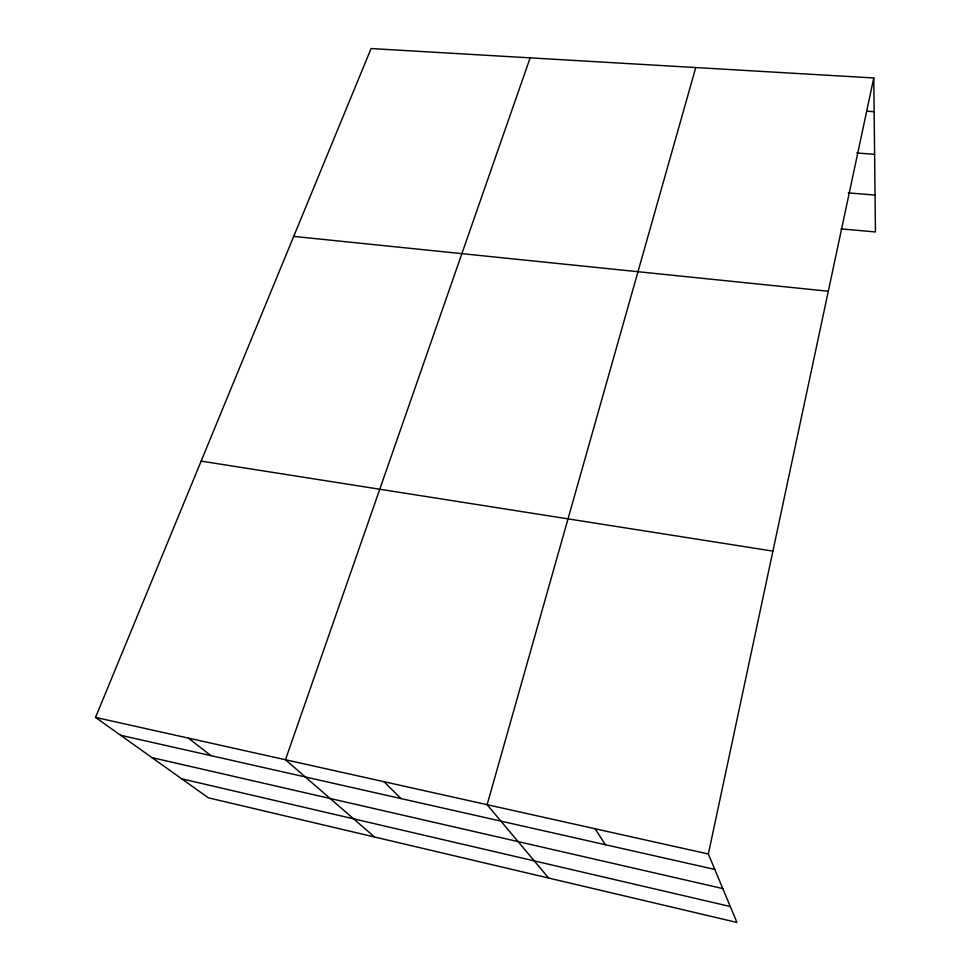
<?xml version="1.0" encoding="UTF-8"?>
<svg xmlns="http://www.w3.org/2000/svg" width="971" height="971" viewBox="0 0 971 971"><rect width="100%" height="100%" fill="white"/><g stroke="black" fill="none" stroke-linecap="round" stroke-linejoin="round"><path stroke-width="1.46" d="M708.345 853.995L873.766 77.971L371.092 48.55L95.546 717.411L208.352 797.822L736.953 922.45L708.345 853.995L95.546 717.411M695.758 67.557L487.126 804.692L548.651 878.051M530.13 57.859L285.474 759.747L374.539 837.002M866.666 111.192L874.131 111.677M856.701 152.981L874.604 154.304M848.217 192.877L875.053 195.086M841.056 228.865L875.454 231.948L873.766 77.971M293.703 236.39L828.299 291.239M201.131 461.116L772.904 551.115M120.562 735.253L714.802 869.421M151.949 757.611L722.8 888.574M181.698 778.815L730.301 906.526M188.398 738.106L210.95 755.656M384.018 781.716L400.987 798.563M595.114 828.761L605.406 844.721"/></g></svg>
